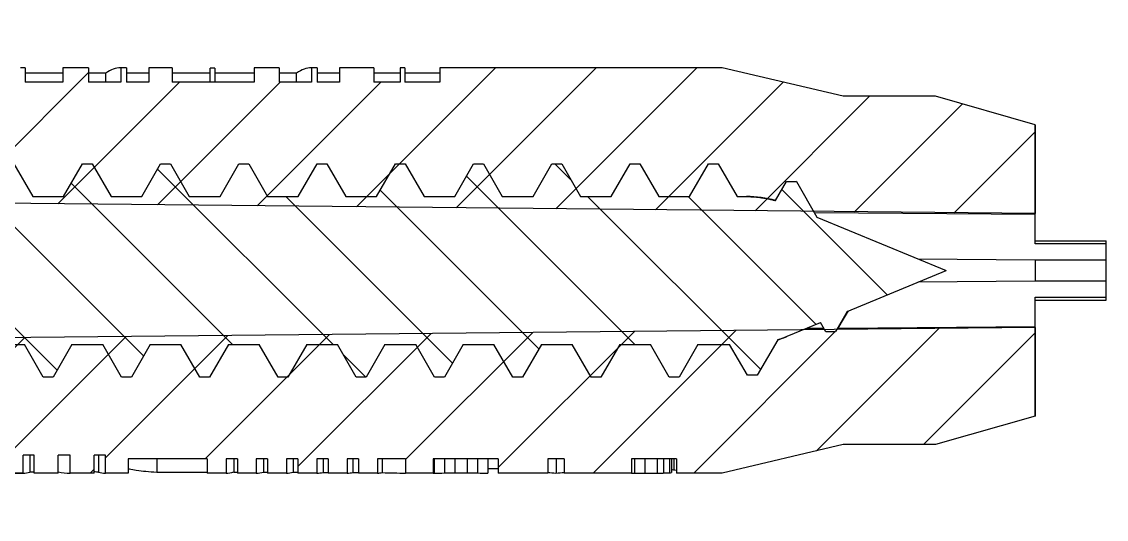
# Model space of a CAD drawing. Header units: millimetres. Extents: x 3559 to 4719, y 1270 to 1649.
# Drawn here: x 4396.61 to 4411.86, y 1527.37 to 1534.37 of the extents above; entities that cross this region are included whole.
import ezdxf

# ---------------------------------------------------------------- set-up
doc = ezdxf.new("R2010")
doc.units = ezdxf.units.MM
doc.layers.get('0').update_dxf_attribs({"linetype": 'CONTINUOUS'})

msp = doc.modelspace()

# ---------------------------------------------------------------- hatches: boundary and pattern name
h = msp.add_hatch()
h.set_pattern_fill('DEFAULT__5', color=2, angle=135, style=0)
h.set_pattern_definition([(135, (3411.6533, 1037.0707), (-0.7071068, -0.7071068), [])])
edge = h.paths.add_edge_path()
edge.add_line((4384.611, 1527.369), (4384.611, 1529.829))
edge.add_line((4384.611, 1529.829), (4384.685, 1529.829))
edge.add_line((4384.685, 1529.829), (4384.817, 1529.6))
edge.add_line((4384.817, 1529.6), (4384.955, 1529.6))
edge.add_line((4384.955, 1529.6), (4385.086, 1529.829))
edge.add_line((4385.086, 1529.829), (4385.652, 1529.829))
edge.add_line((4385.652, 1529.829), (4385.917, 1529.369))
edge.add_line((4385.917, 1529.369), (4386.055, 1529.369))
edge.add_line((4386.055, 1529.369), (4386.32, 1529.829))
edge.add_line((4386.32, 1529.829), (4386.752, 1529.829))
edge.add_line((4386.752, 1529.829), (4387.017, 1529.369))
edge.add_line((4387.017, 1529.369), (4387.155, 1529.369))
edge.add_line((4387.155, 1529.369), (4387.42, 1529.829))
edge.add_line((4387.42, 1529.829), (4387.852, 1529.829))
edge.add_line((4387.852, 1529.829), (4388.117, 1529.369))
edge.add_line((4388.117, 1529.369), (4388.255, 1529.369))
edge.add_line((4388.255, 1529.369), (4388.52, 1529.829))
edge.add_line((4388.52, 1529.829), (4388.952, 1529.829))
edge.add_line((4388.952, 1529.829), (4389.217, 1529.369))
edge.add_line((4389.217, 1529.369), (4389.355, 1529.369))
edge.add_line((4389.355, 1529.369), (4389.62, 1529.829))
edge.add_line((4389.62, 1529.829), (4390.052, 1529.829))
edge.add_line((4390.052, 1529.829), (4390.317, 1529.369))
edge.add_line((4390.317, 1529.369), (4390.455, 1529.369))
edge.add_line((4390.455, 1529.369), (4390.72, 1529.829))
edge.add_line((4390.72, 1529.829), (4391.152, 1529.829))
edge.add_line((4391.152, 1529.829), (4391.417, 1529.369))
edge.add_line((4391.417, 1529.369), (4391.555, 1529.369))
edge.add_line((4391.555, 1529.369), (4391.82, 1529.829))
edge.add_line((4391.82, 1529.829), (4392.252, 1529.829))
edge.add_line((4392.252, 1529.829), (4392.517, 1529.369))
edge.add_line((4392.517, 1529.369), (4392.655, 1529.369))
edge.add_line((4392.655, 1529.369), (4392.92, 1529.829))
edge.add_line((4392.92, 1529.829), (4393.352, 1529.829))
edge.add_line((4393.352, 1529.829), (4393.617, 1529.369))
edge.add_line((4393.617, 1529.369), (4393.755, 1529.369))
edge.add_line((4393.755, 1529.369), (4394.02, 1529.829))
edge.add_line((4394.02, 1529.829), (4394.452, 1529.829))
edge.add_line((4394.452, 1529.829), (4394.717, 1529.369))
edge.add_line((4394.717, 1529.369), (4394.855, 1529.369))
edge.add_line((4394.855, 1529.369), (4395.12, 1529.829))
edge.add_line((4395.12, 1529.829), (4395.552, 1529.829))
edge.add_line((4395.552, 1529.829), (4395.817, 1529.369))
edge.add_line((4395.817, 1529.369), (4395.955, 1529.369))
edge.add_line((4395.955, 1529.369), (4396.22, 1529.829))
edge.add_line((4396.22, 1529.829), (4396.652, 1529.829))
edge.add_line((4396.652, 1529.829), (4396.917, 1529.369))
edge.add_line((4396.917, 1529.369), (4397.055, 1529.369))
edge.add_line((4397.055, 1529.369), (4397.32, 1529.829))
edge.add_line((4397.32, 1529.829), (4397.752, 1529.829))
edge.add_line((4397.752, 1529.829), (4398.017, 1529.369))
edge.add_line((4398.017, 1529.369), (4398.155, 1529.369))
edge.add_line((4398.155, 1529.369), (4398.42, 1529.829))
edge.add_line((4398.42, 1529.829), (4398.852, 1529.829))
edge.add_line((4398.852, 1529.829), (4399.117, 1529.369))
edge.add_line((4399.117, 1529.369), (4399.255, 1529.369))
edge.add_line((4399.255, 1529.369), (4399.52, 1529.829))
edge.add_line((4399.52, 1529.829), (4399.952, 1529.829))
edge.add_line((4399.952, 1529.829), (4400.217, 1529.369))
edge.add_line((4400.217, 1529.369), (4400.355, 1529.369))
edge.add_line((4400.355, 1529.369), (4400.62, 1529.829))
edge.add_line((4400.62, 1529.829), (4401.052, 1529.829))
edge.add_line((4401.052, 1529.829), (4401.317, 1529.369))
edge.add_line((4401.317, 1529.369), (4401.455, 1529.369))
edge.add_line((4401.455, 1529.369), (4401.72, 1529.829))
edge.add_line((4401.72, 1529.829), (4402.152, 1529.829))
edge.add_line((4402.152, 1529.829), (4402.417, 1529.369))
edge.add_line((4402.417, 1529.369), (4402.555, 1529.369))
edge.add_line((4402.555, 1529.369), (4402.82, 1529.829))
edge.add_line((4402.82, 1529.829), (4403.252, 1529.829))
edge.add_line((4403.252, 1529.829), (4403.517, 1529.369))
edge.add_line((4403.517, 1529.369), (4403.655, 1529.369))
edge.add_line((4403.655, 1529.369), (4403.92, 1529.829))
edge.add_line((4403.92, 1529.829), (4404.352, 1529.829))
edge.add_line((4404.352, 1529.829), (4404.617, 1529.369))
edge.add_line((4404.617, 1529.369), (4404.755, 1529.369))
edge.add_line((4404.755, 1529.369), (4405.02, 1529.829))
edge.add_line((4405.02, 1529.829), (4405.452, 1529.829))
edge.add_line((4405.452, 1529.829), (4405.717, 1529.369))
edge.add_line((4405.717, 1529.369), (4405.855, 1529.369))
edge.add_line((4405.855, 1529.369), (4406.12, 1529.829))
edge.add_line((4406.12, 1529.829), (4406.566, 1529.829))
edge.add_line((4406.566, 1529.829), (4406.817, 1529.394))
edge.add_line((4406.817, 1529.394), (4406.955, 1529.394))
edge.add_line((4406.955, 1529.394), (4407.244, 1529.895))
edge.add_spline(control_points=[(4407.244, 1529.895), (4407.289, 1529.909), (4407.333, 1529.925), (4407.376, 1529.943)], knot_values=[0, 0, 0, 0, 1, 1, 1, 1], degree=3, periodic=0)
edge.add_line((4407.376, 1529.943), (4407.843, 1530.136))
edge.add_line((4407.843, 1530.136), (4407.917, 1530.007))
edge.add_line((4407.917, 1530.007), (4408.055, 1530.007))
edge.add_line((4408.055, 1530.007), (4408.219, 1530.292))
edge.add_line((4408.219, 1530.292), (4409.611, 1530.869))
edge.add_line((4409.611, 1530.869), (4407.793, 1531.621))
edge.add_line((4407.793, 1531.621), (4407.505, 1532.121))
edge.add_line((4407.505, 1532.121), (4407.367, 1532.121))
edge.add_line((4407.367, 1532.121), (4407.211, 1531.851))
edge.add_spline(control_points=[(4406.802, 1531.909), (4406.941, 1531.909), (4407.078, 1531.889), (4407.211, 1531.851)], knot_values=[0, 0, 0, 0, 1, 1, 1, 1], degree=3, periodic=0)
edge.add_line((4406.802, 1531.909), (4406.67, 1531.909))
edge.add_line((4406.67, 1531.909), (4406.405, 1532.369))
edge.add_line((4406.405, 1532.369), (4406.267, 1532.369))
edge.add_line((4406.267, 1532.369), (4406.002, 1531.909))
edge.add_line((4406.002, 1531.909), (4405.57, 1531.909))
edge.add_line((4405.57, 1531.909), (4405.305, 1532.369))
edge.add_line((4405.305, 1532.369), (4405.167, 1532.369))
edge.add_line((4405.167, 1532.369), (4404.902, 1531.909))
edge.add_line((4404.902, 1531.909), (4404.47, 1531.909))
edge.add_line((4404.47, 1531.909), (4404.205, 1532.369))
edge.add_line((4404.205, 1532.369), (4404.067, 1532.369))
edge.add_line((4404.067, 1532.369), (4403.802, 1531.909))
edge.add_line((4403.802, 1531.909), (4403.37, 1531.909))
edge.add_line((4403.37, 1531.909), (4403.105, 1532.369))
edge.add_line((4403.105, 1532.369), (4402.967, 1532.369))
edge.add_line((4402.967, 1532.369), (4402.702, 1531.909))
edge.add_line((4402.702, 1531.909), (4402.27, 1531.909))
edge.add_line((4402.27, 1531.909), (4402.005, 1532.369))
edge.add_line((4402.005, 1532.369), (4401.867, 1532.369))
edge.add_line((4401.867, 1532.369), (4401.602, 1531.909))
edge.add_line((4401.602, 1531.909), (4401.17, 1531.909))
edge.add_line((4401.17, 1531.909), (4400.905, 1532.369))
edge.add_line((4400.905, 1532.369), (4400.767, 1532.369))
edge.add_line((4400.767, 1532.369), (4400.502, 1531.909))
edge.add_line((4400.502, 1531.909), (4400.07, 1531.909))
edge.add_line((4400.07, 1531.909), (4399.805, 1532.369))
edge.add_line((4399.805, 1532.369), (4399.667, 1532.369))
edge.add_line((4399.667, 1532.369), (4399.402, 1531.909))
edge.add_line((4399.402, 1531.909), (4398.97, 1531.909))
edge.add_line((4398.97, 1531.909), (4398.705, 1532.369))
edge.add_line((4398.705, 1532.369), (4398.567, 1532.369))
edge.add_line((4398.567, 1532.369), (4398.302, 1531.909))
edge.add_line((4398.302, 1531.909), (4397.87, 1531.909))
edge.add_line((4397.87, 1531.909), (4397.605, 1532.369))
edge.add_line((4397.605, 1532.369), (4397.467, 1532.369))
edge.add_line((4397.467, 1532.369), (4397.202, 1531.909))
edge.add_line((4397.202, 1531.909), (4396.77, 1531.909))
edge.add_line((4396.77, 1531.909), (4396.505, 1532.369))
edge.add_line((4396.505, 1532.369), (4396.367, 1532.369))
edge.add_line((4396.367, 1532.369), (4396.102, 1531.909))
edge.add_line((4396.102, 1531.909), (4395.67, 1531.909))
edge.add_line((4395.67, 1531.909), (4395.405, 1532.369))
edge.add_line((4395.405, 1532.369), (4395.267, 1532.369))
edge.add_line((4395.267, 1532.369), (4395.002, 1531.909))
edge.add_line((4395.002, 1531.909), (4394.57, 1531.909))
edge.add_line((4394.57, 1531.909), (4394.305, 1532.369))
edge.add_line((4394.305, 1532.369), (4394.167, 1532.369))
edge.add_line((4394.167, 1532.369), (4393.902, 1531.909))
edge.add_line((4393.902, 1531.909), (4393.47, 1531.909))
edge.add_line((4393.47, 1531.909), (4393.205, 1532.369))
edge.add_line((4393.205, 1532.369), (4393.067, 1532.369))
edge.add_line((4393.067, 1532.369), (4392.802, 1531.909))
edge.add_line((4392.802, 1531.909), (4392.37, 1531.909))
edge.add_line((4392.37, 1531.909), (4392.105, 1532.369))
edge.add_line((4392.105, 1532.369), (4391.967, 1532.369))
edge.add_line((4391.967, 1532.369), (4391.702, 1531.909))
edge.add_line((4391.702, 1531.909), (4391.27, 1531.909))
edge.add_line((4391.27, 1531.909), (4391.005, 1532.369))
edge.add_line((4391.005, 1532.369), (4390.867, 1532.369))
edge.add_line((4390.867, 1532.369), (4390.602, 1531.909))
edge.add_line((4390.602, 1531.909), (4390.17, 1531.909))
edge.add_line((4390.17, 1531.909), (4389.905, 1532.369))
edge.add_line((4389.905, 1532.369), (4389.767, 1532.369))
edge.add_line((4389.767, 1532.369), (4389.502, 1531.909))
edge.add_line((4389.502, 1531.909), (4389.07, 1531.909))
edge.add_line((4389.07, 1531.909), (4388.805, 1532.369))
edge.add_line((4388.805, 1532.369), (4388.667, 1532.369))
edge.add_line((4388.667, 1532.369), (4388.402, 1531.909))
edge.add_line((4388.402, 1531.909), (4387.97, 1531.909))
edge.add_line((4387.97, 1531.909), (4387.705, 1532.369))
edge.add_line((4387.705, 1532.369), (4387.567, 1532.369))
edge.add_line((4387.567, 1532.369), (4387.302, 1531.909))
edge.add_line((4387.302, 1531.909), (4386.87, 1531.909))
edge.add_line((4386.87, 1531.909), (4386.605, 1532.369))
edge.add_line((4386.605, 1532.369), (4386.467, 1532.369))
edge.add_line((4386.467, 1532.369), (4386.202, 1531.909))
edge.add_line((4386.202, 1531.909), (4385.763, 1531.909))
edge.add_line((4385.763, 1531.909), (4385.505, 1532.357))
edge.add_line((4385.505, 1532.357), (4385.367, 1532.357))
edge.add_line((4385.367, 1532.357), (4385.108, 1531.909))
edge.add_line((4385.108, 1531.909), (4384.611, 1531.909))
edge.add_line((4384.611, 1531.909), (4384.611, 1534.369))
edge.add_line((4384.611, 1534.369), (4384.311, 1534.369))
edge.add_line((4384.311, 1534.369), (4384.311, 1533.569))
edge.add_spline(control_points=[(4382.793, 1532.629), (4383.07, 1533.24), (4383.64, 1533.594), (4384.311, 1533.569)], knot_values=[0, 0, 0, 0, 1, 1, 1, 1], degree=3, periodic=0)
edge.add_line((4382.793, 1532.629), (4384.11, 1531.619))
edge.add_line((4384.11, 1531.619), (4384.311, 1530.869))
edge.add_line((4384.311, 1530.869), (4384.11, 1530.119))
edge.add_line((4384.11, 1530.119), (4382.793, 1529.108))
edge.add_spline(control_points=[(4382.793, 1529.108), (4383.07, 1528.497), (4383.64, 1528.143), (4384.311, 1528.169)], knot_values=[0, 0, 0, 0, 1, 1, 1, 1], degree=3, periodic=0)
edge.add_line((4384.311, 1528.169), (4384.311, 1527.369))
edge.add_line((4384.311, 1527.369), (4384.611, 1527.369))
h = msp.add_hatch()
h.set_pattern_fill('DEFAULT__6', color=2, angle=45, style=0)
h.set_pattern_definition([(45, (3411.6533, 1037.0707), (-0.7071068, 0.7071068), [])])
edge = h.paths.add_edge_path()
edge.add_line((4410.861, 1530.069), (4395.861, 1529.919))
edge.add_line((4395.861, 1529.919), (4391.231, 1528.869))
edge.add_line((4391.231, 1528.869), (4386.511, 1528.869))
edge.add_line((4386.511, 1528.869), (4386.511, 1528.746))
edge.add_line((4386.511, 1528.746), (4386.517, 1528.746))
edge.add_line((4386.517, 1528.746), (4386.336, 1528.744))
edge.add_spline(control_points=[(4386.336, 1528.744), (4386.145, 1528.74), (4386.011, 1528.604), (4386.011, 1528.414)], knot_values=[0, 0, 0, 0, 1, 1, 1, 1], degree=3, periodic=0)
edge.add_line((4386.011, 1528.414), (4386.011, 1527.369))
edge.add_line((4386.011, 1527.369), (4386.181, 1527.369))
edge.add_line((4386.181, 1527.369), (4386.658, 1528.173))
edge.add_line((4386.658, 1528.173), (4389.411, 1528.173))
edge.add_line((4389.411, 1528.173), (4389.411, 1527.519))
edge.add_line((4389.411, 1527.519), (4393.011, 1527.961))
edge.add_line((4393.011, 1527.961), (4393.677, 1527.98))
edge.add_line((4393.677, 1527.98), (4393.677, 1528.219))
edge.add_line((4393.677, 1528.219), (4393.851, 1528.219))
edge.add_line((4393.851, 1528.219), (4393.851, 1527.985))
edge.add_line((4393.851, 1527.985), (4394.207, 1527.995))
edge.add_line((4394.207, 1527.995), (4394.207, 1528.219))
edge.add_line((4394.207, 1528.219), (4394.411, 1528.219))
edge.add_line((4394.411, 1528.219), (4394.411, 1528.001))
edge.add_line((4394.411, 1528.001), (4395.011, 1528.019))
edge.add_line((4395.011, 1528.019), (4395.6, 1528.019))
edge.add_line((4395.6, 1528.019), (4395.6, 1528.219))
edge.add_line((4395.6, 1528.219), (4395.999, 1528.219))
edge.add_line((4395.999, 1528.219), (4395.999, 1528.019))
edge.add_line((4395.999, 1528.019), (4396.632, 1528.019))
edge.add_line((4396.632, 1528.019), (4396.632, 1528.269))
edge.add_line((4396.632, 1528.269), (4396.79, 1528.269))
edge.add_line((4396.79, 1528.269), (4396.79, 1528.019))
edge.add_line((4396.79, 1528.019), (4397.125, 1528.019))
edge.add_line((4397.125, 1528.019), (4397.125, 1528.269))
edge.add_line((4397.125, 1528.269), (4397.297, 1528.269))
edge.add_line((4397.297, 1528.269), (4397.297, 1528.019))
edge.add_line((4397.297, 1528.019), (4397.632, 1528.019))
edge.add_line((4397.632, 1528.019), (4397.632, 1528.269))
edge.add_line((4397.632, 1528.269), (4397.79, 1528.269))
edge.add_line((4397.79, 1528.269), (4397.79, 1528.019))
edge.add_line((4397.79, 1528.019), (4398.111, 1528.019))
edge.add_line((4398.111, 1528.019), (4398.111, 1528.219))
edge.add_line((4398.111, 1528.219), (4399.22, 1528.219))
edge.add_line((4399.22, 1528.219), (4399.22, 1528.019))
edge.add_line((4399.22, 1528.019), (4399.486, 1528.019))
edge.add_line((4399.486, 1528.019), (4399.486, 1528.219))
edge.add_line((4399.486, 1528.219), (4399.646, 1528.219))
edge.add_line((4399.646, 1528.219), (4399.646, 1528.019))
edge.add_line((4399.646, 1528.019), (4399.912, 1528.019))
edge.add_line((4399.912, 1528.019), (4399.912, 1528.219))
edge.add_line((4399.912, 1528.219), (4400.071, 1528.219))
edge.add_line((4400.071, 1528.219), (4400.071, 1528.019))
edge.add_line((4400.071, 1528.019), (4400.337, 1528.019))
edge.add_line((4400.337, 1528.019), (4400.337, 1528.219))
edge.add_line((4400.337, 1528.219), (4400.497, 1528.219))
edge.add_line((4400.497, 1528.219), (4400.497, 1528.019))
edge.add_line((4400.497, 1528.019), (4400.763, 1528.019))
edge.add_line((4400.763, 1528.019), (4400.763, 1528.219))
edge.add_line((4400.763, 1528.219), (4400.923, 1528.219))
edge.add_line((4400.923, 1528.219), (4400.923, 1528.019))
edge.add_line((4400.923, 1528.019), (4401.189, 1528.019))
edge.add_line((4401.189, 1528.019), (4401.189, 1528.219))
edge.add_line((4401.189, 1528.219), (4401.348, 1528.219))
edge.add_line((4401.348, 1528.219), (4401.348, 1528.019))
edge.add_line((4401.348, 1528.019), (4401.615, 1528.019))
edge.add_line((4401.615, 1528.019), (4401.615, 1528.219))
edge.add_line((4401.615, 1528.219), (4402.011, 1528.219))
edge.add_line((4402.011, 1528.219), (4402.011, 1528.019))
edge.add_line((4402.011, 1528.019), (4402.397, 1528.019))
edge.add_line((4402.397, 1528.019), (4402.397, 1528.219))
edge.add_line((4402.397, 1528.219), (4403.312, 1528.219))
edge.add_line((4403.312, 1528.219), (4403.312, 1528.019))
edge.add_line((4403.312, 1528.019), (4404.009, 1528.019))
edge.add_line((4404.009, 1528.019), (4404.009, 1528.219))
edge.add_line((4404.009, 1528.219), (4404.24, 1528.219))
edge.add_line((4404.24, 1528.219), (4404.24, 1528.019))
edge.add_line((4404.24, 1528.019), (4405.187, 1528.019))
edge.add_line((4405.187, 1528.019), (4405.187, 1528.219))
edge.add_line((4405.187, 1528.219), (4405.817, 1528.219))
edge.add_line((4405.817, 1528.219), (4405.817, 1528.019))
edge.add_line((4405.817, 1528.019), (4406.461, 1528.019))
edge.add_line((4406.461, 1528.019), (4408.161, 1528.419))
edge.add_line((4408.161, 1528.419), (4409.461, 1528.419))
edge.add_line((4409.461, 1528.419), (4410.861, 1528.819))
edge.add_line((4410.861, 1528.819), (4410.861, 1530.069))
edge = h.paths.add_edge_path()
edge.add_line((4410.861, 1531.669), (4395.861, 1531.819))
edge.add_line((4395.861, 1531.819), (4391.231, 1532.869))
edge.add_line((4391.231, 1532.869), (4386.511, 1532.869))
edge.add_line((4386.511, 1532.869), (4386.511, 1532.991))
edge.add_line((4386.511, 1532.991), (4386.517, 1532.991))
edge.add_line((4386.517, 1532.991), (4386.336, 1532.994))
edge.add_spline(control_points=[(4386.336, 1532.994), (4386.145, 1532.997), (4386.011, 1533.133), (4386.011, 1533.323)], knot_values=[0, 0, 0, 0, 1, 1, 1, 1], degree=3, periodic=0)
edge.add_line((4386.011, 1533.323), (4386.011, 1534.369))
edge.add_line((4386.011, 1534.369), (4386.181, 1534.369))
edge.add_line((4386.181, 1534.369), (4386.658, 1533.564))
edge.add_line((4386.658, 1533.564), (4389.411, 1533.564))
edge.add_line((4389.411, 1533.564), (4389.411, 1534.219))
edge.add_line((4389.411, 1534.219), (4393.011, 1533.776))
edge.add_line((4393.011, 1533.776), (4395.011, 1533.719))
edge.add_line((4395.011, 1533.719), (4396.046, 1533.719))
edge.add_line((4396.046, 1533.719), (4396.046, 1533.519))
edge.add_line((4396.046, 1533.519), (4396.595, 1533.519))
edge.add_line((4396.595, 1533.519), (4396.595, 1533.719))
edge.add_line((4396.595, 1533.719), (4396.661, 1533.719))
edge.add_line((4396.661, 1533.719), (4396.661, 1533.519))
edge.add_line((4396.661, 1533.519), (4397.192, 1533.519))
edge.add_line((4397.192, 1533.519), (4397.192, 1533.719))
edge.add_line((4397.192, 1533.719), (4397.553, 1533.719))
edge.add_line((4397.553, 1533.719), (4397.553, 1533.519))
edge.add_line((4397.553, 1533.519), (4398.006, 1533.519))
edge.add_line((4398.006, 1533.519), (4398.006, 1533.719))
edge.add_line((4398.006, 1533.719), (4398.088, 1533.719))
edge.add_line((4398.088, 1533.719), (4398.088, 1533.519))
edge.add_line((4398.088, 1533.519), (4398.4, 1533.519))
edge.add_line((4398.4, 1533.519), (4398.4, 1533.719))
edge.add_line((4398.4, 1533.719), (4398.731, 1533.719))
edge.add_line((4398.731, 1533.719), (4398.731, 1533.519))
edge.add_line((4398.731, 1533.519), (4399.881, 1533.519))
edge.add_line((4399.881, 1533.519), (4399.881, 1533.719))
edge.add_line((4399.881, 1533.719), (4400.234, 1533.719))
edge.add_line((4400.234, 1533.719), (4400.234, 1533.519))
edge.add_line((4400.234, 1533.519), (4400.688, 1533.519))
edge.add_line((4400.688, 1533.519), (4400.688, 1533.719))
edge.add_line((4400.688, 1533.719), (4400.769, 1533.719))
edge.add_line((4400.769, 1533.719), (4400.769, 1533.519))
edge.add_line((4400.769, 1533.519), (4401.082, 1533.519))
edge.add_line((4401.082, 1533.519), (4401.082, 1533.719))
edge.add_line((4401.082, 1533.719), (4401.562, 1533.719))
edge.add_line((4401.562, 1533.719), (4401.562, 1533.519))
edge.add_line((4401.562, 1533.519), (4401.935, 1533.519))
edge.add_line((4401.935, 1533.519), (4401.935, 1533.719))
edge.add_line((4401.935, 1533.719), (4402.002, 1533.719))
edge.add_line((4402.002, 1533.719), (4402.002, 1533.519))
edge.add_line((4402.002, 1533.519), (4402.494, 1533.519))
edge.add_line((4402.494, 1533.519), (4402.494, 1533.719))
edge.add_line((4402.494, 1533.719), (4406.461, 1533.719))
edge.add_line((4406.461, 1533.719), (4408.161, 1533.319))
edge.add_line((4408.161, 1533.319), (4409.461, 1533.319))
edge.add_line((4409.461, 1533.319), (4410.861, 1532.919))
edge.add_line((4410.861, 1532.919), (4410.861, 1531.669))

# ---------------------------------------------------------------- linework, layer by layer
at = {"color": 7, "linetype": 'Continuous'}
for p, q in [((4396.661, 1533.719), (4396.595, 1533.719)), ((4396.661, 1533.719), (4396.595, 1533.719)), ((4396.661, 1533.719), (4396.661, 1533.519)), ((4396.661, 1533.719), (4396.661, 1533.519)), ((4397.192, 1533.643), (4396.661, 1533.643)), ((4397.553, 1533.719), (4397.192, 1533.719)), ((4397.192, 1533.719), (4397.192, 1533.519)), ((4397.553, 1533.719), (4397.192, 1533.719)), ((4397.192, 1533.719), (4397.192, 1533.519)), ((4397.553, 1533.719), (4397.553, 1533.519)), ((4397.553, 1533.719), (4397.553, 1533.519)), ((4397.797, 1533.643), (4397.553, 1533.643)), ((4397.797, 1533.519), (4397.797, 1533.643)), ((4398.088, 1533.719), (4398.006, 1533.719)), ((4398.006, 1533.719), (4398.006, 1533.519)), ((4398.088, 1533.719), (4398.006, 1533.719)), ((4398.006, 1533.719), (4398.006, 1533.519)), ((4398.088, 1533.719), (4398.088, 1533.519)), ((4398.088, 1533.719), (4398.088, 1533.519)), ((4398.4, 1533.643), (4398.088, 1533.643)), ((4398.731, 1533.719), (4398.4, 1533.719)), ((4398.4, 1533.719), (4398.4, 1533.519)), ((4398.731, 1533.719), (4398.4, 1533.719)), ((4398.4, 1533.719), (4398.4, 1533.519)), ((4398.731, 1533.719), (4398.731, 1533.519)), ((4398.731, 1533.719), (4398.731, 1533.519)), ((4399.264, 1533.643), (4398.731, 1533.643)), ((4399.264, 1533.519), (4399.264, 1533.713)), ((4399.33, 1533.713), (4399.33, 1533.519)), ((4399.881, 1533.643), (4399.33, 1533.643)), ((4400.234, 1533.719), (4399.881, 1533.719)), ((4399.881, 1533.719), (4399.881, 1533.519)), ((4400.234, 1533.719), (4399.881, 1533.719)), ((4399.881, 1533.719), (4399.881, 1533.519)), ((4400.234, 1533.719), (4400.234, 1533.519)), ((4400.234, 1533.719), (4400.234, 1533.519)), ((4400.479, 1533.643), (4400.234, 1533.643)), ((4400.479, 1533.519), (4400.479, 1533.643)), ((4400.769, 1533.719), (4400.688, 1533.719)), ((4400.688, 1533.719), (4400.688, 1533.519)), ((4400.769, 1533.719), (4400.688, 1533.719)), ((4400.688, 1533.719), (4400.688, 1533.519)), ((4400.769, 1533.719), (4400.769, 1533.519)), ((4400.769, 1533.719), (4400.769, 1533.519)), ((4401.082, 1533.643), (4400.769, 1533.643)), ((4401.562, 1533.719), (4401.082, 1533.719)), ((4401.082, 1533.719), (4401.082, 1533.519)), ((4401.562, 1533.719), (4401.082, 1533.719)), ((4401.082, 1533.719), (4401.082, 1533.519)), ((4401.562, 1533.719), (4401.562, 1533.519)), ((4401.562, 1533.719), (4401.562, 1533.519)), ((4401.935, 1533.643), (4401.562, 1533.643)), ((4402.002, 1533.719), (4401.935, 1533.719)), ((4401.935, 1533.719), (4401.935, 1533.519)), ((4402.002, 1533.719), (4401.935, 1533.719)), ((4401.935, 1533.719), (4401.935, 1533.519)), ((4402.002, 1533.719), (4402.002, 1533.519)), ((4402.002, 1533.719), (4402.002, 1533.519)), ((4402.494, 1533.643), (4402.002, 1533.643)), ((4406.461, 1533.719), (4402.494, 1533.719)), ((4402.494, 1533.719), (4402.494, 1533.519)), ((4406.461, 1533.719), (4402.494, 1533.719)), ((4402.494, 1533.719), (4402.494, 1533.519)), ((4408.161, 1533.319), (4406.461, 1533.719)), ((4408.161, 1533.319), (4406.461, 1533.719)), ((4397.192, 1533.519), (4396.661, 1533.519)), ((4397.192, 1533.519), (4396.661, 1533.519)), ((4398.006, 1533.519), (4397.553, 1533.519)), ((4398.006, 1533.519), (4397.553, 1533.519)), ((4398.4, 1533.519), (4398.088, 1533.519)), ((4398.4, 1533.519), (4398.088, 1533.519)), ((4399.881, 1533.519), (4398.731, 1533.519)), ((4399.881, 1533.519), (4398.731, 1533.519)), ((4400.688, 1533.519), (4400.234, 1533.519)), ((4400.688, 1533.519), (4400.234, 1533.519)), ((4401.082, 1533.519), (4400.769, 1533.519)), ((4401.082, 1533.519), (4400.769, 1533.519)), ((4401.935, 1533.519), (4401.562, 1533.519)), ((4401.935, 1533.519), (4401.562, 1533.519)), ((4402.494, 1533.519), (4402.002, 1533.519)), ((4402.494, 1533.519), (4402.002, 1533.519)), ((4409.461, 1533.319), (4408.161, 1533.319)), ((4409.461, 1533.319), (4408.161, 1533.319)), ((4410.861, 1532.919), (4409.461, 1533.319)), ((4410.861, 1532.919), (4409.461, 1533.319)), ((4410.861, 1531.244), (4410.861, 1532.919)), ((4410.861, 1532.919), (4410.861, 1531.669)), ((4396.505, 1532.369), (4396.77, 1531.909)), ((4396.505, 1532.369), (4396.77, 1531.909)), ((4397.202, 1531.909), (4397.467, 1532.369)), ((4397.202, 1531.909), (4397.467, 1532.369)), ((4397.467, 1532.369), (4397.605, 1532.369)), ((4397.467, 1532.369), (4397.605, 1532.369)), ((4397.605, 1532.369), (4397.87, 1531.909)), ((4397.605, 1532.369), (4397.87, 1531.909)), ((4398.302, 1531.909), (4398.567, 1532.369)), ((4398.302, 1531.909), (4398.567, 1532.369)), ((4398.567, 1532.369), (4398.705, 1532.369)), ((4398.567, 1532.369), (4398.705, 1532.369)), ((4398.705, 1532.369), (4398.97, 1531.909)), ((4398.705, 1532.369), (4398.97, 1531.909)), ((4399.402, 1531.909), (4399.667, 1532.369)), ((4399.402, 1531.909), (4399.667, 1532.369)), ((4399.667, 1532.369), (4399.805, 1532.369)), ((4399.667, 1532.369), (4399.805, 1532.369)), ((4399.805, 1532.369), (4400.07, 1531.909)), ((4399.805, 1532.369), (4400.07, 1531.909)), ((4400.502, 1531.909), (4400.767, 1532.369)), ((4400.502, 1531.909), (4400.767, 1532.369)), ((4400.767, 1532.369), (4400.905, 1532.369)), ((4400.767, 1532.369), (4400.905, 1532.369)), ((4400.905, 1532.369), (4401.17, 1531.909)), ((4400.905, 1532.369), (4401.17, 1531.909)), ((4401.602, 1531.909), (4401.867, 1532.369)), ((4401.602, 1531.909), (4401.867, 1532.369)), ((4401.867, 1532.369), (4402.005, 1532.369)), ((4401.867, 1532.369), (4402.005, 1532.369)), ((4402.005, 1532.369), (4402.27, 1531.909)), ((4402.005, 1532.369), (4402.27, 1531.909)), ((4402.702, 1531.909), (4402.967, 1532.369)), ((4402.702, 1531.909), (4402.967, 1532.369)), ((4402.967, 1532.369), (4403.105, 1532.369)), ((4402.967, 1532.369), (4403.105, 1532.369)), ((4403.105, 1532.369), (4403.37, 1531.909)), ((4403.105, 1532.369), (4403.37, 1531.909)), ((4403.802, 1531.909), (4404.067, 1532.369)), ((4403.802, 1531.909), (4404.067, 1532.369)), ((4404.067, 1532.369), (4404.205, 1532.369)), ((4404.067, 1532.369), (4404.205, 1532.369)), ((4404.205, 1532.369), (4404.47, 1531.909)), ((4404.205, 1532.369), (4404.47, 1531.909)), ((4404.902, 1531.909), (4405.167, 1532.369)), ((4404.902, 1531.909), (4405.167, 1532.369)), ((4405.167, 1532.369), (4405.305, 1532.369)), ((4405.167, 1532.369), (4405.305, 1532.369)), ((4405.305, 1532.369), (4405.57, 1531.909)), ((4405.305, 1532.369), (4405.57, 1531.909)), ((4406.002, 1531.909), (4406.267, 1532.369)), ((4406.002, 1531.909), (4406.267, 1532.369)), ((4406.267, 1532.369), (4406.405, 1532.369)), ((4406.267, 1532.369), (4406.405, 1532.369)), ((4406.405, 1532.369), (4406.67, 1531.909)), ((4406.405, 1532.369), (4406.67, 1531.909)), ((4407.211, 1531.851), (4407.367, 1532.121)), ((4407.367, 1532.121), (4407.505, 1532.121)), ((4407.489, 1532.121), (4407.505, 1532.121)), ((4407.505, 1532.121), (4407.793, 1531.621)), ((4407.505, 1532.121), (4407.793, 1531.621)), ((4396.77, 1531.909), (4397.202, 1531.909)), ((4396.77, 1531.909), (4397.202, 1531.909)), ((4397.87, 1531.909), (4398.302, 1531.909)), ((4397.87, 1531.909), (4398.302, 1531.909)), ((4398.97, 1531.909), (4399.402, 1531.909)), ((4398.97, 1531.909), (4399.402, 1531.909)), ((4400.07, 1531.909), (4400.502, 1531.909)), ((4400.07, 1531.909), (4400.502, 1531.909)), ((4401.17, 1531.909), (4401.602, 1531.909)), ((4401.17, 1531.909), (4401.602, 1531.909)), ((4402.27, 1531.909), (4402.702, 1531.909)), ((4402.27, 1531.909), (4402.702, 1531.909)), ((4403.37, 1531.909), (4403.802, 1531.909)), ((4403.37, 1531.909), (4403.802, 1531.909)), ((4404.47, 1531.909), (4404.902, 1531.909)), ((4404.47, 1531.909), (4404.902, 1531.909)), ((4405.57, 1531.909), (4406.002, 1531.909)), ((4405.57, 1531.909), (4406.002, 1531.909)), ((4406.67, 1531.909), (4406.802, 1531.909)), ((4406.67, 1531.909), (4406.802, 1531.909)), ((4410.861, 1531.669), (4395.861, 1531.819)), ((4410.861, 1531.669), (4395.861, 1531.819)), ((4410.861, 1531.654), (4407.759, 1531.681)), ((4407.793, 1531.621), (4409.611, 1530.869)), ((4407.793, 1531.621), (4409.611, 1530.869)), ((4410.861, 1531.288), (4411.861, 1531.288)), ((4411.861, 1531.244), (4410.861, 1531.244)), ((4411.861, 1530.449), (4411.861, 1531.288)), ((4409.217, 1531.032), (4410.861, 1531.018)), ((4410.861, 1531.018), (4411.861, 1531.018)), ((4410.861, 1531.018), (4410.861, 1530.719)), ((4408.219, 1530.292), (4409.611, 1530.869)), ((4408.219, 1530.292), (4409.611, 1530.869)), ((4410.861, 1530.719), (4409.217, 1530.705)), ((4411.861, 1530.719), (4410.861, 1530.719)), ((4410.861, 1530.493), (4411.861, 1530.493)), ((4410.861, 1528.819), (4410.861, 1530.493)), ((4410.861, 1530.449), (4411.861, 1530.449)), ((4408.219, 1530.292), (4408.055, 1530.007)), ((4408.219, 1530.292), (4408.055, 1530.007)), ((4408.154, 1530.16), (4408.237, 1530.299)), ((4407.376, 1529.943), (4407.843, 1530.136)), ((4407.376, 1529.943), (4407.843, 1530.136)), ((4407.917, 1530.007), (4407.843, 1530.136)), ((4407.917, 1530.007), (4407.843, 1530.136)), ((4408.089, 1530.05), (4408.154, 1530.16)), ((4408.095, 1530.059), (4410.861, 1530.083)), ((4410.861, 1530.069), (4395.861, 1529.919)), ((4410.861, 1530.069), (4395.861, 1529.919)), ((4407.649, 1530.056), (4407.888, 1530.058)), ((4408.055, 1530.007), (4407.917, 1530.007)), ((4408.055, 1530.007), (4407.917, 1530.007)), ((4410.861, 1530.069), (4410.861, 1528.819)), ((4396.22, 1529.829), (4396.652, 1529.829)), ((4396.22, 1529.829), (4396.652, 1529.829)), ((4396.917, 1529.369), (4396.652, 1529.829)), ((4396.917, 1529.369), (4396.652, 1529.829)), ((4397.32, 1529.829), (4397.055, 1529.369)), ((4397.32, 1529.829), (4397.055, 1529.369)), ((4397.32, 1529.829), (4397.752, 1529.829)), ((4397.32, 1529.829), (4397.752, 1529.829)), ((4398.017, 1529.369), (4397.752, 1529.829)), ((4398.017, 1529.369), (4397.752, 1529.829)), ((4398.42, 1529.829), (4398.155, 1529.369)), ((4398.42, 1529.829), (4398.155, 1529.369)), ((4398.42, 1529.829), (4398.852, 1529.829)), ((4398.42, 1529.829), (4398.852, 1529.829)), ((4399.117, 1529.369), (4398.852, 1529.829)), ((4399.117, 1529.369), (4398.852, 1529.829)), ((4399.52, 1529.829), (4399.255, 1529.369)), ((4399.52, 1529.829), (4399.255, 1529.369)), ((4399.52, 1529.829), (4399.952, 1529.829)), ((4399.52, 1529.829), (4399.952, 1529.829)), ((4400.217, 1529.369), (4399.952, 1529.829)), ((4400.217, 1529.369), (4399.952, 1529.829)), ((4400.62, 1529.829), (4400.355, 1529.369)), ((4400.62, 1529.829), (4400.355, 1529.369)), ((4400.62, 1529.829), (4401.052, 1529.829)), ((4400.62, 1529.829), (4401.052, 1529.829)), ((4401.317, 1529.369), (4401.052, 1529.829)), ((4401.317, 1529.369), (4401.052, 1529.829)), ((4401.72, 1529.829), (4401.455, 1529.369)), ((4401.72, 1529.829), (4401.455, 1529.369)), ((4401.72, 1529.829), (4402.152, 1529.829)), ((4401.72, 1529.829), (4402.152, 1529.829)), ((4402.417, 1529.369), (4402.152, 1529.829)), ((4402.417, 1529.369), (4402.152, 1529.829)), ((4402.82, 1529.829), (4402.555, 1529.369)), ((4402.82, 1529.829), (4402.555, 1529.369)), ((4402.82, 1529.829), (4403.252, 1529.829)), ((4402.82, 1529.829), (4403.252, 1529.829)), ((4403.517, 1529.369), (4403.252, 1529.829)), ((4403.517, 1529.369), (4403.252, 1529.829)), ((4403.92, 1529.829), (4403.655, 1529.369)), ((4403.92, 1529.829), (4403.655, 1529.369)), ((4403.92, 1529.829), (4404.352, 1529.829)), ((4403.92, 1529.829), (4404.352, 1529.829)), ((4404.617, 1529.369), (4404.352, 1529.829)), ((4404.617, 1529.369), (4404.352, 1529.829)), ((4405.02, 1529.829), (4404.755, 1529.369)), ((4405.02, 1529.829), (4404.755, 1529.369)), ((4405.02, 1529.829), (4405.452, 1529.829)), ((4405.02, 1529.829), (4405.452, 1529.829)), ((4405.717, 1529.369), (4405.452, 1529.829)), ((4405.717, 1529.369), (4405.452, 1529.829)), ((4406.12, 1529.829), (4405.855, 1529.369)), ((4406.12, 1529.829), (4405.855, 1529.369)), ((4406.12, 1529.829), (4406.566, 1529.829)), ((4406.12, 1529.829), (4406.566, 1529.829)), ((4406.817, 1529.394), (4406.566, 1529.829)), ((4406.817, 1529.394), (4406.566, 1529.829)), ((4407.244, 1529.895), (4406.955, 1529.394)), ((4407.244, 1529.895), (4406.955, 1529.394)), ((4397.055, 1529.369), (4396.917, 1529.369)), ((4397.055, 1529.369), (4396.917, 1529.369)), ((4398.155, 1529.369), (4398.017, 1529.369)), ((4398.155, 1529.369), (4398.017, 1529.369)), ((4399.255, 1529.369), (4399.117, 1529.369)), ((4399.255, 1529.369), (4399.117, 1529.369)), ((4400.355, 1529.369), (4400.217, 1529.369)), ((4400.355, 1529.369), (4400.217, 1529.369)), ((4401.455, 1529.369), (4401.317, 1529.369)), ((4401.455, 1529.369), (4401.317, 1529.369)), ((4402.555, 1529.369), (4402.417, 1529.369)), ((4402.555, 1529.369), (4402.417, 1529.369)), ((4403.655, 1529.369), (4403.517, 1529.369)), ((4403.655, 1529.369), (4403.517, 1529.369)), ((4404.755, 1529.369), (4404.617, 1529.369)), ((4404.755, 1529.369), (4404.617, 1529.369)), ((4405.855, 1529.369), (4405.717, 1529.369)), ((4405.855, 1529.369), (4405.717, 1529.369)), ((4406.955, 1529.394), (4406.817, 1529.394)), ((4406.955, 1529.394), (4406.817, 1529.394)), ((4410.861, 1528.819), (4409.461, 1528.419)), ((4410.861, 1528.819), (4409.461, 1528.419)), ((4408.161, 1528.419), (4406.461, 1528.019)), ((4408.161, 1528.419), (4406.461, 1528.019)), ((4409.461, 1528.419), (4408.161, 1528.419)), ((4409.461, 1528.419), (4408.161, 1528.419)), ((4396.79, 1528.269), (4396.632, 1528.269)), ((4396.632, 1528.019), (4396.632, 1528.269)), ((4396.632, 1528.019), (4396.632, 1528.269)), ((4396.79, 1528.269), (4396.632, 1528.269)), ((4396.729, 1528.269), (4396.729, 1528.033)), ((4396.79, 1528.019), (4396.79, 1528.269)), ((4396.79, 1528.019), (4396.79, 1528.269)), ((4397.297, 1528.269), (4397.125, 1528.269)), ((4397.125, 1528.019), (4397.125, 1528.269)), ((4397.125, 1528.019), (4397.125, 1528.269)), ((4397.297, 1528.269), (4397.125, 1528.269)), ((4397.297, 1528.019), (4397.297, 1528.269)), ((4397.297, 1528.019), (4397.297, 1528.269)), ((4397.79, 1528.269), (4397.632, 1528.269)), ((4397.632, 1528.019), (4397.632, 1528.269)), ((4397.632, 1528.019), (4397.632, 1528.269)), ((4397.79, 1528.269), (4397.632, 1528.269)), ((4397.693, 1528.269), (4397.693, 1528.033)), ((4397.79, 1528.019), (4397.79, 1528.269)), ((4397.79, 1528.019), (4397.79, 1528.269)), ((4399.22, 1528.219), (4398.111, 1528.219)), ((4398.111, 1528.219), (4398.111, 1528.019)), ((4398.111, 1528.219), (4398.111, 1528.019)), ((4399.22, 1528.219), (4398.111, 1528.219)), ((4398.511, 1528.219), (4398.511, 1528.034)), ((4399.22, 1528.219), (4399.22, 1528.019)), ((4399.22, 1528.219), (4399.22, 1528.019)), ((4399.646, 1528.219), (4399.486, 1528.219)), ((4399.486, 1528.219), (4399.486, 1528.019)), ((4399.486, 1528.219), (4399.486, 1528.019)), ((4399.646, 1528.219), (4399.486, 1528.219)), ((4399.595, 1528.219), (4399.595, 1528.034)), ((4399.646, 1528.219), (4399.646, 1528.019)), ((4399.646, 1528.219), (4399.646, 1528.019)), ((4400.071, 1528.219), (4399.912, 1528.219)), ((4399.912, 1528.219), (4399.912, 1528.019)), ((4399.912, 1528.219), (4399.912, 1528.019)), ((4400.071, 1528.219), (4399.912, 1528.219)), ((4400.014, 1528.219), (4400.014, 1528.032)), ((4400.071, 1528.219), (4400.071, 1528.019)), ((4400.071, 1528.219), (4400.071, 1528.019)), ((4400.497, 1528.219), (4400.337, 1528.219)), ((4400.337, 1528.219), (4400.337, 1528.019)), ((4400.337, 1528.219), (4400.337, 1528.019)), ((4400.497, 1528.219), (4400.337, 1528.219)), ((4400.432, 1528.219), (4400.432, 1528.03)), ((4400.497, 1528.219), (4400.497, 1528.019)), ((4400.497, 1528.219), (4400.497, 1528.019)), ((4400.923, 1528.219), (4400.763, 1528.219)), ((4400.763, 1528.219), (4400.763, 1528.019)), ((4400.763, 1528.219), (4400.763, 1528.019)), ((4400.923, 1528.219), (4400.763, 1528.219)), ((4400.851, 1528.219), (4400.851, 1528.029)), ((4400.923, 1528.219), (4400.923, 1528.019)), ((4400.923, 1528.219), (4400.923, 1528.019)), ((4401.348, 1528.219), (4401.189, 1528.219)), ((4401.189, 1528.219), (4401.189, 1528.019)), ((4401.189, 1528.219), (4401.189, 1528.019)), ((4401.348, 1528.219), (4401.189, 1528.219)), ((4401.269, 1528.219), (4401.269, 1528.027)), ((4401.348, 1528.219), (4401.348, 1528.019)), ((4401.348, 1528.219), (4401.348, 1528.019)), ((4402.011, 1528.219), (4401.615, 1528.219)), ((4401.615, 1528.219), (4401.615, 1528.019)), ((4401.615, 1528.219), (4401.615, 1528.019)), ((4402.011, 1528.219), (4401.615, 1528.219)), ((4401.683, 1528.219), (4401.683, 1528.025)), ((4402.011, 1528.219), (4402.011, 1528.019)), ((4402.011, 1528.219), (4402.011, 1528.019)), ((4403.312, 1528.219), (4402.397, 1528.219)), ((4402.397, 1528.219), (4402.397, 1528.019)), ((4402.397, 1528.219), (4402.397, 1528.019)), ((4403.312, 1528.219), (4402.397, 1528.219)), ((4402.412, 1528.219), (4402.412, 1528.019)), ((4402.557, 1528.22), (4402.557, 1528.02)), ((4402.703, 1528.222), (4402.703, 1528.021)), ((4402.877, 1528.222), (4402.877, 1528.021)), ((4403.022, 1528.22), (4403.022, 1528.02)), ((4403.167, 1528.219), (4403.167, 1528.019)), ((4403.312, 1528.219), (4403.312, 1528.019)), ((4403.312, 1528.219), (4403.312, 1528.019)), ((4404.24, 1528.219), (4404.009, 1528.219)), ((4404.009, 1528.219), (4404.009, 1528.019)), ((4404.009, 1528.219), (4404.009, 1528.019)), ((4404.24, 1528.219), (4404.009, 1528.219)), ((4404.125, 1528.22), (4404.125, 1528.019)), ((4404.24, 1528.219), (4404.24, 1528.019)), ((4404.24, 1528.219), (4404.24, 1528.019)), ((4405.817, 1528.219), (4405.187, 1528.219)), ((4405.187, 1528.219), (4405.187, 1528.019)), ((4405.187, 1528.219), (4405.187, 1528.019)), ((4405.817, 1528.219), (4405.187, 1528.219)), ((4405.227, 1528.219), (4405.227, 1528.019)), ((4405.372, 1528.219), (4405.372, 1528.019)), ((4405.547, 1528.219), (4405.547, 1528.019)), ((4405.634, 1528.22), (4405.634, 1528.019)), ((4405.721, 1528.222), (4405.721, 1528.021)), ((4405.75, 1528.219), (4405.75, 1528.026)), ((4405.779, 1528.219), (4405.779, 1528.066)), ((4405.817, 1528.219), (4405.817, 1528.019)), ((4405.817, 1528.219), (4405.817, 1528.019)), ((4395.883, 1528.019), (4396.632, 1528.019)), ((4396.632, 1528.019), (4395.999, 1528.019)), ((4397.125, 1528.019), (4396.79, 1528.019)), ((4397.125, 1528.019), (4396.79, 1528.019)), ((4397.632, 1528.019), (4397.297, 1528.019)), ((4397.632, 1528.019), (4397.297, 1528.019)), ((4398.111, 1528.019), (4397.79, 1528.019)), ((4398.111, 1528.019), (4397.79, 1528.019)), ((4398.511, 1528.034), (4399.22, 1528.034)), ((4399.486, 1528.019), (4399.22, 1528.019)), ((4399.486, 1528.019), (4399.22, 1528.019)), ((4399.595, 1528.034), (4399.646, 1528.034)), ((4399.912, 1528.019), (4399.646, 1528.019)), ((4399.912, 1528.019), (4399.646, 1528.019)), ((4400.014, 1528.032), (4400.071, 1528.032)), ((4400.337, 1528.019), (4400.071, 1528.019)), ((4400.337, 1528.019), (4400.071, 1528.019)), ((4400.432, 1528.03), (4400.497, 1528.03)), ((4400.763, 1528.019), (4400.497, 1528.019)), ((4400.763, 1528.019), (4400.497, 1528.019)), ((4400.851, 1528.029), (4400.923, 1528.029)), ((4401.189, 1528.019), (4400.923, 1528.019)), ((4401.189, 1528.019), (4400.923, 1528.019)), ((4401.269, 1528.027), (4401.348, 1528.027)), ((4401.615, 1528.019), (4401.348, 1528.019)), ((4401.615, 1528.019), (4401.348, 1528.019)), ((4402.397, 1528.019), (4402.011, 1528.019)), ((4402.397, 1528.019), (4402.011, 1528.019)), ((4402.703, 1528.021), (4402.877, 1528.021)), ((4403.167, 1528.082), (4403.312, 1528.082)), ((4404.009, 1528.019), (4403.312, 1528.019)), ((4404.009, 1528.019), (4403.312, 1528.019)), ((4405.187, 1528.019), (4404.24, 1528.019)), ((4405.187, 1528.019), (4404.24, 1528.019)), ((4405.372, 1528.019), (4405.547, 1528.019)), ((4406.461, 1528.019), (4405.817, 1528.019)), ((4406.461, 1528.019), (4405.817, 1528.019))]:
    msp.add_line(p, q, dxfattribs=at)
for centre, radius, start, end in [((4407.484, 1532.089), 0.0385, 56.7807, 61.4216), ((4406.802, 1530.409), 1.5, 74.1515, 90), ((4406.802, 1531.329), 1.5, 287.1498, 292.5), ((4398.321, 1528.863), 0.808, 254.9341, 255.8377)]:
    msp.add_arc(centre, radius, start, end, dxfattribs=at)
for centre, major_axis, ratio, start_param, end_param in [((4398.006, 1530.869), (0, 2.85), 0.321614, 0, 0.230095), ((4400.688, 1530.869), (0, 2.85), 0.321614, 0, 0.230095), ((4396.632, 1530.869), (0, 2.85), 0.333333, -3.141593, -3.039481), ((4396.438, 1530.869), (2.85, 0.001), 1, -1.468895, -1.44824), ((4397.297, 1530.869), (0, 2.85), 0.555556, -3.248192, -3.141593), ((4397.984, 1530.869), (0, 2.85), 1, -3.265344, -3.243705), ((4397.79, 1530.869), (0, 2.85), 0.333333, -3.243705, -3.141593), ((4399.486, 1530.869), (0, 2.85), 0.36397, -3.141593, -3.036134), ((4399.912, 1530.869), (0, 2.85), 0.36397, -3.141593, -3.043188), ((4400.337, 1530.869), (0, 2.85), 0.36397, -3.141593, -3.050238), ((4400.763, 1530.869), (0, 2.85), 0.36397, -3.141593, -3.057282), ((4401.189, 1530.869), (0, 2.85), 0.36397, -3.141593, -3.064323), ((4401.615, 1530.869), (0, 2.85), 0.36397, -3.141593, -3.075184), ((4402.011, 1530.869), (4.936, 0), 0.57735, -1.637205, -1.570796), ((4402.397, 1530.869), (0, 2.85), 0.786897, -3.141593, -3.134874), ((4402.379, 1530.869), (4.984, 0), 0.571867, -1.564077, -1.534954), ((4402.022, 1530.869), (14.951, 0), 0.190622, -1.534954, -1.525241), ((4403.558, 1530.869), (14.951, 0), 0.190622, -1.616351, -1.606638), ((4403.2, 1530.869), (4.984, 0), 0.571867, -1.606638, -1.577515), ((4404.182, 1530.869), (0, 2.85), 0.773092, -3.219744, -3.167725), ((4404.067, 1530.869), (0, 2.85), 0.773092, -3.115461, -3.063444), ((4405.187, 1530.869), (5.98, 0), 0.476555, -1.570796, -1.564077), ((4405.127, 1530.869), (14.951, 0), 0.190622, -1.564077, -1.554372), ((4405.399, 1530.869), (8.971, 0), 0.317704, -1.554372, -1.544664), ((4405.516, 1530.869), (4.485, 0), 0.635407, -1.544664, -1.525241), ((4405.675, 1530.869), (0, 2.85), 0.349732, -3.096038, -3.066868), ((4406.864, 1530.869), (5.98, 0), 0.476555, -1.758154, -1.753217), ((4406.321, 1530.869), (2.99, 0), 0.953111, -1.753217, -1.740327)]:
    msp.add_ellipse(centre, major_axis=major_axis, ratio=ratio, start_param=start_param, end_param=end_param, dxfattribs=at)
for points, start_tangent, end_tangent in [([(4399.33, 1533.713), (4399.326, 1533.714), (4399.313, 1533.715), (4399.297, 1533.715), (4399.281, 1533.715), (4399.269, 1533.714), (4399.264, 1533.713)], (0, 1), (0, -1)), ([(4406.802, 1531.909), (4406.815, 1531.908), (4406.828, 1531.908), (4406.841, 1531.908), (4406.854, 1531.908), (4406.866, 1531.907), (4406.879, 1531.907), (4406.892, 1531.906), (4406.905, 1531.905), (4406.918, 1531.904), (4406.931, 1531.903), (4406.944, 1531.902), (4406.957, 1531.9), (4406.97, 1531.899), (4406.983, 1531.898), (4406.996, 1531.896), (4407.009, 1531.894), (4407.021, 1531.892), (4407.034, 1531.89), (4407.047, 1531.888), (4407.06, 1531.886), (4407.073, 1531.884), (4407.085, 1531.881), (4407.098, 1531.879), (4407.111, 1531.876), (4407.124, 1531.874), (4407.136, 1531.871), (4407.149, 1531.868), (4407.161, 1531.865), (4407.174, 1531.862), (4407.186, 1531.858), (4407.199, 1531.855), (4407.211, 1531.851)], (1, 0), (0.961987, -0.273095)), ([(4407.244, 1529.895), (4407.261, 1529.9), (4407.277, 1529.906), (4407.294, 1529.912), (4407.31, 1529.917), (4407.327, 1529.923), (4407.343, 1529.93), (4407.36, 1529.936), (4407.376, 1529.943)], (0.955537, 0.294871), (0.92388, 0.382683)), ([(4398.123, 1528.079), (4398.225, 1528.059), (4398.36, 1528.044), (4398.511, 1528.034)], (0.969589, -0.244741), (0.99905, -0.043571))]:
    msp.add_spline(points, degree=3, dxfattribs=dict(at, start_tangent=start_tangent, end_tangent=end_tangent))

doc.saveas('drawing.dxf')
